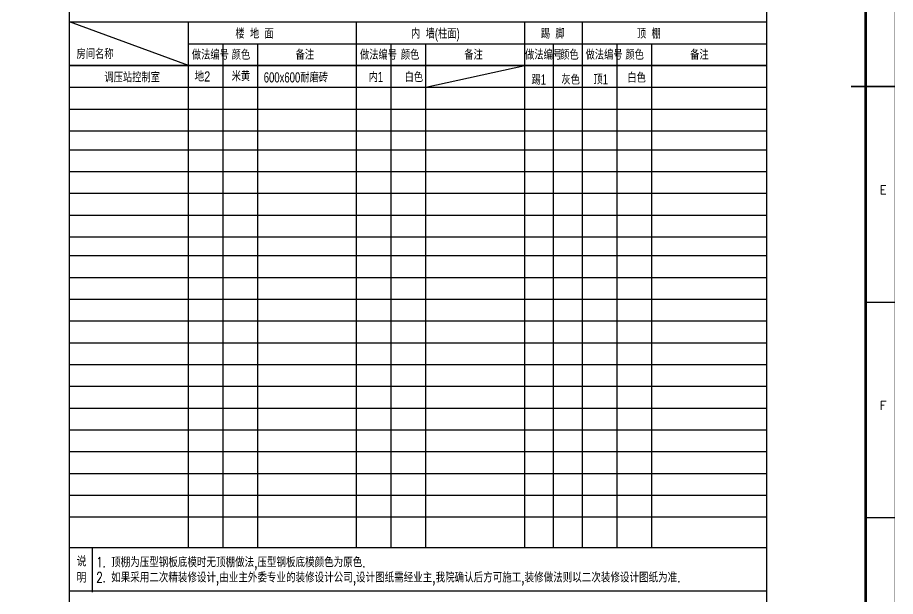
# Model space of a CAD drawing. Header units: millimetres. Extents: x 528985 to 634035, y -152849 to 423.
# Drawn here: x 603818 to 634035, y -46867 to -26924 of the extents above; entities that cross this region are included whole.
import ezdxf
from ezdxf.enums import TextEntityAlignment as Align

# ---------------------------------------------------------------- set-up
doc = ezdxf.new("R2010")
doc.units = ezdxf.units.MM
doc.header["$LTSCALE"] = 1000
doc.layers.add('PUB_TEXT', color=7, linetype='Continuous')
doc.layers.add('工程做法表', color=251, linetype='Continuous')
doc.styles.add('BIGFONT', font='haiwenrs.shx', dxfattribs={"width": 0.8, "bigfont": 'haiwenhz.shx'})
doc.styles.add('HZ', font='geditxt.shx', dxfattribs={"width": 0.75, "bigfont": 'hzfs_1.shx'})
doc.styles.get("Standard").update_dxf_attribs({"font": 'txt', "bigfont": 'gbcbig.shx'})

# ---------------------------------------------------------------- blocks, each defined once
blk = doc.blocks.new('GEDI_WK_A11')
at = {"color": 3}
for p, q in [((1040, 297), (1050, 297)), ((1040, 222.75), (1050, 222.75)), ((1040, 148.5), (1050, 148.5))]:
    blk.add_line(p, q, dxfattribs=at)
for points in [[(0, 0, 0.1, 0.1, 0), (1050, 0, 0.1, 0.1, 0), (1050, 594, 0.1, 0.1, 0), (0, 594, 0.1, 0.1, 0)], [(25, 10, 1, 1, 0), (1040, 10, 1, 1, 0), (1040, 584, 1, 1, 0), (25, 584, 1, 1, 0)]]:
    blk.add_lwpolyline(points, format="xyseb", close=True, dxfattribs=at)
blk.add_lwpolyline([(1035, 297, 0.5, 0.5, 0), (1050, 297, 0.5, 0.5, 0)], format="xyseb", dxfattribs=at)
for s, p in [('E', (1046, 259.88)), ('F', (1046, 185.62))]:
    blk.add_text(s, height=3, dxfattribs=at).set_placement(p, align=Align.CENTER)

msp = doc.modelspace()

# ---------------------------------------------------------------- linework, layer by layer
at = {"layer": '工程做法表'}
for p, q in [((609701.4, -28577), (605601.4, -27077)), ((605601.4, -27077), (629601.4, -27077)), ((609701.4, -27827), (629601.4, -27827)), ((610895.2, -45177), (610895.2, -27827)), ((612088.9, -45177), (612088.9, -27827)), ((616682.7, -45177), (616682.7, -27827)), ((617876.4, -45177), (617876.4, -27827)), ((622270.2, -45177), (622270.2, -27827)), ((623263.9, -45177), (623263.9, -27827)), ((624457.7, -45177), (624457.7, -27827)), ((625651.4, -45177), (625651.4, -27827)), ((629601.4, -28577), (605601.4, -28577)), ((605601.4, -28577), (629601.4, -28577)), ((605601.4, -28577), (629601.4, -28577)), ((617876.4, -29327), (621276.4, -28577)), ((605601.4, -29327), (629601.4, -29327)), ((605601.4, -30077), (629601.4, -30077)), ((605601.4, -30827), (629601.4, -30827)), ((605601.4, -31477), (629601.4, -31477)), ((605601.4, -31477), (629601.4, -31477)), ((605601.4, -32227), (629601.4, -32227)), ((605601.4, -32977), (629601.4, -32977)), ((605601.4, -33727), (629601.4, -33727)), ((605601.4, -34477), (629601.4, -34477)), ((605601.4, -35127), (629601.4, -35127)), ((605601.4, -35127), (629601.4, -35127)), ((605601.4, -35877), (629601.4, -35877)), ((605601.4, -36627), (629601.4, -36627)), ((605601.4, -37377), (629601.4, -37377)), ((605601.4, -37377), (629601.4, -37377)), ((605601.4, -38127), (629601.4, -38127)), ((605601.4, -38877), (629601.4, -38877)), ((605601.4, -39627), (629601.4, -39627)), ((605601.4, -39627), (629601.4, -39627)), ((605601.4, -40377), (629601.4, -40377)), ((605601.4, -41127), (629601.4, -41127)), ((605601.4, -41877), (629601.4, -41877)), ((605601.4, -42627), (629601.4, -42627)), ((605601.4, -43377), (629601.4, -43377)), ((605601.4, -44127), (629601.4, -44127)), ((605601.4, -45177), (629601.4, -45177)), ((606401.4, -46722.4), (606401.4, -45177))]:
    msp.add_line(p, q, dxfattribs=at)
at = {"layer": '工程做法表', "const_width": 50}
for points in [[(629601.4, -2195.7), (629601.4, -51122.4), (605601.4, -51122.4), (605601.4, -2195.7)], [(605601.4, -27077), (629601.4, -27077)], [(605601.4, -46677), (629601.4, -46677)]]:
    msp.add_lwpolyline(points, dxfattribs=at)
at = {"layer": '工程做法表'}
for points in [[(609701.4, -45177), (609701.4, -27077)], [(615488.9, -45177), (615488.9, -27077)], [(621276.4, -45177), (621276.4, -27077)], [(623263.9, -45177), (623263.9, -27077)], [(605601.4, -28577), (629601.4, -28577)], [(605601.4, -45177), (629601.4, -45177)]]:
    msp.add_lwpolyline(points, dxfattribs=at)

# ---------------------------------------------------------------- block references
at = {"xscale": 100, "yscale": 100, "zscale": 100}
msp.add_blockref('GEDI_WK_A11', (529009.7, -59001.6), dxfattribs=at)

# ---------------------------------------------------------------- texts
at = {"layer": 'PUB_TEXT', "linetype": 'Continuous'}
for s, style, width, p in [('楼  地  面', 'BIGFONT', 0.7, (611316.1, -27649.7)), ('内  墙(柱面)', 'BIGFONT', 0.7, (617362.1, -27649.7)), ('踢  脚', 'BIGFONT', 0.7, (621829.6, -27649.7)), ('顶  棚', 'BIGFONT', 0.7, (625137.1, -27649.7)), ('房间名称', 'BIGFONT', 0.7, (605849.1, -28351.2)), ('做法编号', 'BIGFONT', 0.7, (609817.1, -28377)), ('颜色', 'BIGFONT', 0.7, (611188.5, -28377)), ('备注', 'BIGFONT', 0.7, (613387.8, -28377)), ('做法编号', 'BIGFONT', 0.7, (615604.8, -28377)), ('颜色', 'BIGFONT', 0.7, (617011.3, -28377)), ('备注', 'BIGFONT', 0.7, (619196.3, -28377)), ('做法编号', 'BIGFONT', 0.7, (621286.3, -28377)), ('颜色', 'BIGFONT', 0.7, (622492.8, -28377)), ('做法编号', 'BIGFONT', 0.7, (623368.1, -28377)), ('颜色', 'BIGFONT', 0.7, (624739.3, -28377)), ('备注', 'BIGFONT', 0.7, (626971.3, -28377)), ('调压站控制室', 'BIGFONT', 0.7, (606808.2, -29154.3)), ('米黄', 'BIGFONT', 0.7, (611187, -29117.5)), ('600x600耐磨砖', 'BIGFONT', 0.7, (612291.6, -29161)), ('白色', 'BIGFONT', 0.7, (617139.6, -29147)), ('说', 'BIGFONT', 0.8, (605853.1, -45831.5)), ('1. 顶棚为压型钢板底模时无顶棚做法,压型钢板底模颜色为原色.', 'HZ', 0.75, (606522.3, -45859)), ('明', 'BIGFONT', 0.8, (605853.1, -46391)), ('2. 如果采用二次精装修设计,由业主外委专业的装修设计公司,设计图纸需经业主,我院确认后方可施工,装修做法则以二次装修设计图纸为准.', 'HZ', 0.75, (606522.3, -46384))]:
    msp.add_text(s, height=350, dxfattribs=dict(at, style=style, width=width)).set_placement(p)
at = {"layer": 'PUB_TEXT', "linetype": 'Continuous', "style": 'BIGFONT'}
for s, width, p in [('地2', 0.8, (610178.6, -29128.5)), ('内1', 0.7, (616151.2, -29147)), ('踢1', 0.7, (621756.4, -29236.1)), ('灰色', 0.7, (622855.4, -29236.1)), ('顶1', 0.7, (623890.4, -29225.6)), ('白色', 0.7, (625123.4, -29167.6))]:
    msp.add_text(s, height=350, dxfattribs=dict(at, width=width)).set_placement(p, align=Align.CENTER)

doc.saveas('drawing.dxf')
